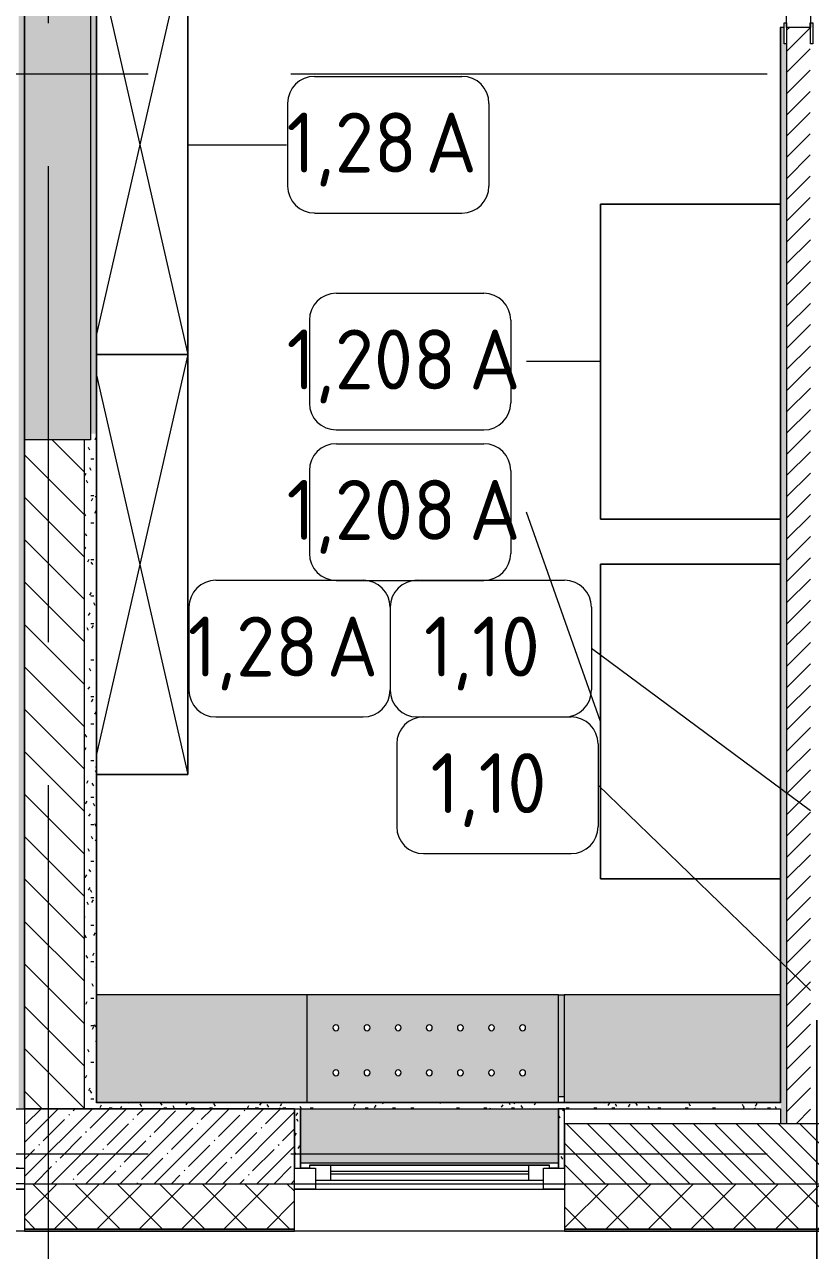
# Model space of a CAD drawing. Header units: millimetres. Extents: x 957 to 67880, y -2706 to 27400.
# Drawn here: x 49600 to 52220, y -323 to 3764 of the extents above; entities that cross this region are included whole.
import ezdxf

# ---------------------------------------------------------------- set-up
doc = ezdxf.new("R2010")
doc.units = ezdxf.units.MM
doc.linetypes.add('Осевая', pattern=[3175, 635, -476.25, 1587.5, -476.25])
for name, color, linetype, lineweight in [('A-ANNO-DIMS', 7, 'Continuous', 9), ('A-ANNO-DIMS-100', 7, 'Continuous', 9), ('A-GLAZ', 7, 'Continuous', 9), ('A-GLAZ-1', 7, 'Continuous', 13), ('A-WALL', 7, 'Continuous', 9), ('I-FURN-IDEN', 7, 'Continuous', 9), ('I-WALL', 7, 'Continuous', 9), ('S-COLS', 7, 'Continuous', 9), ('Знаки', 7, 'Continuous', 9), ('Оси', 7, 'Continuous', 9), ('Оси-2', 7, 'Осевая', 9)]:
    doc.layers.add(name, color=color, linetype=linetype, lineweight=lineweight)
for name, color, linetype, lineweight, true_color in [('A-DOOR-1', 7, 'Continuous', 9, 0xc0c0c0), ('A-DOOR-FRAM-1', 7, 'Continuous', 9, 0xc0c0c0), ('A-WALL-1', 9, 'Continuous', 9, 0x808080), ('A-WALL-FNSH-1', 9, 'Continuous', 9, 0x808080), ('I-FURN-1', 9, 'Continuous', 9, 0x808080)]:
    doc.layers.add(name, color=color, linetype=linetype, lineweight=lineweight, true_color=true_color)
doc.styles.add('GOST Common_4', font='GOST_Common.ttf', dxfattribs={"height": 200})
doc.styles.add('ISOCPEUR_3', font='isocpeur.ttf', dxfattribs={"width": 0.9, "height": 200})
doc.dimstyles.new('ISO-2_0_0_9К_Средний_округл2', dxfattribs={"dimscale": 304.8, "dimtxt": 199.196235, "dimasz": 0.492126, "dimexe": 0.393701, "dimexo": 0, "dimgap": 0, "dimtad": 1, "dimdec": 0, "dimrnd": 10, "dimzin": 0, "dimdsep": 46, "dimtxsty": 'ISOCPEUR_3', "dimblk1": 'OBLIQUE', "dimblk2": 'OBLIQUE', "dimsah": 1, "dimcen": 0.09, "dimdle": 0.393701, "dimazin": 0, "dimtfac": 1, "dimtdec": 4, "dimtix": 1, "dimtmove": 0, "dimatfit": 3, "dimfxl": 1, "dimtvp": 1, "dimtolj": 1, "dimtzin": 0, "dimarcsym": 2})
pattern_1 = [(45, (-57529.54, 0), (-57.024626, 57.024626), []), (45, (-57472.52, 0), (-57.024626, 57.024626), [100.806, -20.161, 3.353, -16.808])]
pattern_2 = [(0, (-57529.542, 0), (121.92, 30.48), [10.058, -81.382, 10.058, -81.382, -487.68]), (0, (-57529.542, 0), (121.92, 30.48), [-182.88, 10.058, -172.822, 10.058, -81.382, -213.36]), (0, (-57529.542, 0), (121.92, 30.48), [-457.2, 10.058, -50.902, 10.058, -142.342]), (120, (-57483.822, 15.24), (-87.356454, 90.345817), [10.058, -81.382, 10.058, -81.382, -487.68]), (120, (-57483.822, 15.24), (-87.356454, 90.345817), [-182.88, 10.058, -172.822, 10.058, -81.382, -213.36]), (120, (-57483.822, 15.24), (-87.356454, 90.345817), [-457.2, 10.058, -50.902, 10.058, -142.342]), (240, (-57468.582, 76.2), (-34.563546, -120.825817), [10.058, -81.382, 10.058, -81.382, -487.68]), (240, (-57468.582, 76.2), (-34.563546, -120.825817), [-182.88, 10.058, -172.822, 10.058, -81.382, -213.36]), (240, (-57468.582, 76.2), (-34.563546, -120.825817), [-457.2, 10.058, -50.902, 10.058, -142.342])]

# ---------------------------------------------------------------- blocks, each defined once
blk = doc.blocks.new('120_Окно_СКБ_1Ст - 120_Окно_СКБ_1Ст 900х2500_h_ с форточкой-V6-План расстановки мебели и оборудования 3 этажа в осях 23-33')
at = {"layer": 'A-GLAZ'}
for p, q in [((450, -57), (-450, -57)), ((-330, -107), (330, -107)), ((330, -117), (-330, -117)), ((-430, -127), (-400, -127)), ((400, -127), (430, -127))]:
    blk.add_line(p, q, dxfattribs=at)
at = {"layer": 'A-GLAZ-1'}
for p, q in [((-450, -127), (-450, -57)), ((-450, -57), (-380, -57)), ((-380, -57), (-380, -127)), ((380, -127), (380, -57)), ((380, -57), (450, -57)), ((450, -57), (450, -127)), ((380, -87), (-380, -87)), ((-380, -87), (-380, -127)), ((-330, -137), (-330, -87)), ((330, -137), (330, -87)), ((380, -127), (380, -87)), ((-380, -127), (-450, -127)), ((-380, -127), (-400, -127)), ((-400, -127), (-400, -137)), ((-400, -137), (400, -137)), ((400, -137), (-400, -137)), ((450, -127), (380, -127)), ((400, -127), (380, -127)), ((400, -137), (400, -127))]:
    blk.add_line(p, q, dxfattribs=at)
blk = doc.blocks.new('Шкаф параметрический - 1_28А-25589861-План расстановки мебели и оборудования 3 этажа в осях 23-33')
at = {"layer": 'I-FURN-1'}
for p, q in [((0, 320), (1331.6, 15.6)), ((1400, 320), (0, 320)), ((0, 320), (0, 15.6)), ((0, 15.6), (0, 320)), ((0, 320), (1400, 320)), ((68.4, 15.6), (1400, 320)), ((1400, 15.6), (1400, 320)), ((1400, 320), (1400, 15.6))]:
    blk.add_line(p, q, dxfattribs=at)
blk = doc.blocks.new('Шкаф параметрический - 1_28А-V73-План расстановки мебели и оборудования 3 этажа в осях 23-33')
at = {"layer": 'I-FURN-1'}
for p, q in [((0, 320), (1331.6, 15.6)), ((1400, 320), (0, 320)), ((0, 320), (0, 15.6)), ((0, 15.6), (0, 320)), ((0, 320), (1400, 320)), ((68.4, 15.6), (1400, 320)), ((1400, 15.6), (1400, 320)), ((1400, 320), (1400, 15.6))]:
    blk.add_line(p, q, dxfattribs=at)
blk = doc.blocks.new('Зашивка без перфорации М3_2_1 - М3_2_4-V258-План расстановки мебели и оборудования 3 этажа в осях 23-33')
at = {"layer": 'Знаки'}
blk.add_hatch(color=256, dxfattribs=at).paths.add_polyline_path([(213.8, 180), (-411, 180), (-410.4, -179.9), (310.2, -179.9), (310.2, 180)])
for p, q in [((310.2, 180), (-411, 180)), ((310.2, -179.9), (310.2, 180)), ((-411, -179.9), (310.2, -179.9))]:
    blk.add_line(p, q, dxfattribs=at)
blk = doc.blocks.new('Зашивка радиатора_ с перфорацией М1_1 - Зашивка радиатора_ с перфорацией М1_1-V259-План расстановки мебели и оборудования 3 этажа в осях 23-33')
at = {"layer": 'Знаки'}
blk.add_hatch(color=256, dxfattribs=at).paths.add_polyline_path([(409.2, 380), (-430, 380), (-430, 200), (430, 200), (430, 380)])
h = blk.add_hatch(color=256, dxfattribs=at)
h.paths.add_polyline_path([(-68.1, 180), (-430, 180), (-430, -179.9), (407.4, -179.9), (407.4, 180), (91, 180)])
h.paths.add_polyline_path([(312.2, 90.4), (317.2, 89), (320.9, 85.4), (322.2, 80.4), (320.9, 75.4), (317, 71.6), (312.2, 70.4), (307.2, 71.7), (303.6, 75.4), (302.2, 80.4), (303.8, 85.7), (307.2, 89), (309.7, 90)])
h.paths.add_polyline_path([(-206.5, 90.4), (-201.2, 88.8), (-197.8, 85.4), (-196.5, 80.4), (-197.8, 75.4), (-201.5, 71.7), (-206.5, 70.4), (-211.5, 71.7), (-215.2, 75.4), (-216.5, 80.4), (-215.2, 85.4), (-211.5, 89), (-209.1, 90)])
h.paths.add_polyline_path([(208.5, 90.4), (213.5, 89), (217.2, 85.4), (218.5, 80.4), (217.2, 75.4), (213.5, 71.7), (208.5, 70.4), (203.5, 71.7), (199.8, 75.4), (198.5, 80.4), (199.8, 85.4), (203.5, 89), (205.9, 90)])
h.paths.add_polyline_path([(-102.8, 90.4), (-97.4, 88.8), (-94.1, 85.4), (-92.8, 80.4), (-94.1, 75.4), (-97.8, 71.7), (-102.8, 70.4), (-107.8, 71.7), (-111.4, 75.4), (-112.8, 80.4), (-111.4, 85.4), (-107.8, 89), (-105.3, 90)])
h.paths.add_polyline_path([(-310.3, 90.4), (-304.9, 88.8), (-301.6, 85.4), (-300.3, 80.4), (-301.6, 75.4), (-305.3, 71.7), (-310.3, 70.4), (-315.3, 71.7), (-318.9, 75.4), (-320.3, 80.4), (-318.9, 85.4), (-315.3, 89), (-312.8, 90)])
h.paths.add_polyline_path([(1, 90.4), (6.3, 88.8), (9.7, 85.4), (11, 80.4), (9.7, 75.4), (6, 71.7), (1, 70.4), (-4, 71.7), (-7.7, 75.4), (-9, 80.4), (-7.7, 85.4), (-4, 89), (-1.6, 90)])
h.paths.add_polyline_path([(104.7, 90.4), (109.7, 89), (113.4, 85.4), (114.7, 80.4), (113.4, 75.4), (109.7, 71.7), (104.7, 70.4), (99.7, 71.7), (96.1, 75.4), (94.7, 80.4), (96.1, 85.4), (99.7, 89), (102.2, 90)])
h.paths.add_polyline_path([(208.5, -59.6), (213.5, -61), (217.2, -64.6), (218.5, -69.6), (217.2, -74.6), (213.5, -78.3), (208.5, -79.6), (203.5, -78.3), (199.8, -74.6), (198.5, -69.6), (199.8, -64.6), (203.5, -61), (205.9, -60)])
h.paths.add_polyline_path([(312.2, -59.6), (317.2, -61), (320.9, -64.6), (322.2, -69.6), (320.9, -74.6), (317.2, -78.3), (312.2, -79.6), (307.2, -78.3), (303.3, -74), (302.2, -69.6), (303.6, -64.6), (307.2, -61), (309.7, -60)])
h.paths.add_polyline_path([(-310.3, -59.6), (-305.3, -61), (-301.6, -64.6), (-300.3, -69.6), (-301.6, -74.6), (-305.3, -78.3), (-310.3, -79.6), (-315.3, -78.3), (-318.9, -74.6), (-320.3, -69.6), (-318.9, -64.6), (-315.3, -61), (-312.8, -60)])
h.paths.add_polyline_path([(1, -59.6), (6, -61), (9.7, -64.6), (11, -69.6), (9.7, -74.6), (6, -78.3), (1, -79.6), (-4, -78.3), (-7.7, -74.6), (-9, -69.6), (-7.7, -64.6), (-4, -61), (-1.6, -60)])
h.paths.add_polyline_path([(-206.5, -59.6), (-201.5, -61), (-197.8, -64.6), (-196.5, -69.6), (-197.8, -74.6), (-201.5, -78.3), (-206.5, -79.6), (-211.5, -78.3), (-215.2, -74.6), (-216.5, -69.6), (-215.2, -64.6), (-211.5, -61), (-209.1, -60)])
h.paths.add_polyline_path([(104.7, -59.6), (109.7, -61), (113.4, -64.6), (114.7, -69.6), (113.4, -74.6), (109.7, -78.3), (104.7, -79.6), (99.7, -78.3), (96.1, -74.6), (94.7, -69.6), (96.1, -64.6), (99.7, -61), (102.2, -60)])
h.paths.add_polyline_path([(-102.8, -59.6), (-97.8, -61), (-94.1, -64.6), (-92.8, -69.6), (-94.1, -74.6), (-97.8, -78.3), (-102.8, -79.6), (-107.8, -78.3), (-111.4, -74.6), (-112.8, -69.6), (-111.4, -64.6), (-107.8, -61), (-105.3, -60)])
for p, q in [((430, 380), (-430, 380)), ((-430, 180), (-430, -179.9)), ((-430, -179.9), (407.4, -179.9))]:
    blk.add_line(p, q, dxfattribs=at)
for centre, start, end in [((-310.3, 80.4), 0, 180), ((-206.5, 80.4), 0, 180), ((-102.8, 80.4), 0, 180), ((1, 80.4), 0, 180), ((104.7, 80.4), 0, 180), ((208.5, 80.4), 0, 180), ((312.2, 80.4), 0, 180), ((-310.3, 80.4), 180, 0), ((-206.5, 80.4), 180, 360), ((-102.8, 80.4), 180, 0), ((1, 80.4), 180, 0), ((104.7, 80.4), 180, 360), ((208.5, 80.4), 180, 0), ((312.2, 80.4), 180, 0), ((-310.3, -69.6), 0, 180), ((-310.3, -69.6), 180, 0), ((-206.5, -69.6), 0, 180), ((-206.5, -69.6), 180, 0), ((-102.8, -69.6), 0, 180), ((-102.8, -69.6), 180, 0), ((1, -69.6), 0, 180), ((1, -69.6), 180, 0), ((104.7, -69.6), 0, 180), ((104.7, -69.6), 180, 0), ((208.5, -69.6), 0, 180), ((208.5, -69.6), 180, 0), ((312.2, -69.6), 0, 180), ((312.2, -69.6), 180, 0)]:
    blk.add_arc(centre, 10, start, end, dxfattribs=at)
blk = doc.blocks.new('Зашивка без перфорации М3 - М3_8-30988392-План расстановки мебели и оборудования 3 этажа в осях 23-33')
at = {"layer": 'Знаки'}
blk.add_hatch(color=256, dxfattribs=at).paths.add_polyline_path([(271.6, 180), (-430, 180), (-430, -179.9), (272.6, -179.9), (272.6, 180)])
for p, q in [((-430, 180), (-430, -179.9)), ((-430, -179.9), (272.6, -179.9))]:
    blk.add_line(p, q, dxfattribs=at)
blk = doc.blocks.new('Зашивка_ опоясывающая панель - Зашивка_ опоясывающая панель Т2_1-V266-План расстановки мебели и оборудования 3 этажа в осях 23-33')
at = {"layer": 'Знаки'}
blk.add_hatch(color=256, dxfattribs=at).paths.add_polyline_path([(-409.3, -160), (-409.1, 179.9), (-428.1, 179.9), (-428.1, -160)])
for p, q in [((-430, 180), (-406, 180)), ((-428.1, -160), (-409.3, -160))]:
    blk.add_line(p, q, dxfattribs=at)
blk = doc.blocks.new('110_Дверь_СКБ_2Ст - Д-5_п_ Из игровой в коридор-32351726-План расстановки мебели и оборудования 3 этажа в осях 23-33')
at = {"layer": 'A-DOOR-1'}
for p, q in [((-637.5, -40), (-587.5, -40)), ((-637.5, -440), (-637.5, -40)), ((-587.5, -40), (-587.5, -440)), ((612.5, -40), (662.5, -40)), ((612.5, -940), (612.5, -40)), ((662.5, -40), (662.5, -940)), ((-587.5, -440), (-637.5, -440)), ((662.5, -940), (612.5, -940))]:
    blk.add_line(p, q, dxfattribs=at)
for centre, radius, start, end in [((-637.5, -40), 400, 270, 0), ((662.5, -40), 900, 180, 270)]:
    blk.add_arc(centre, radius, start, end, dxfattribs=at)
at = {"layer": 'A-DOOR-FRAM-1'}
for p, q in [((-742.5, 48), (-672.5, 48)), ((-742.5, 40), (-742.5, 48)), ((-672.5, 48), (-672.5, 40)), ((697.5, 40), (697.5, 48)), ((697.5, 48), (767.5, 48)), ((767.5, 48), (767.5, 40)), ((-672.5, 40), (-742.5, 40)), ((-687.5, 40), (-627.5, 40)), ((-687.5, -40), (-687.5, 40)), ((-687.5, 40), (-672.5, 40)), ((-687.5, 39), (-687.5, 40)), ((-672.5, 39), (-687.5, 39)), ((-672.5, 40), (-672.5, 39)), ((-637.5, 10), (-637.5, -40)), ((-627.5, 10), (-637.5, 10)), ((-627.5, 40), (-627.5, 10)), ((652.5, 40), (712.5, 40)), ((652.5, 10), (652.5, 40)), ((662.5, 10), (652.5, 10)), ((662.5, -40), (662.5, 10)), ((697.5, 39), (697.5, 40)), ((697.5, 40), (712.5, 40)), ((767.5, 40), (697.5, 40)), ((712.5, 39), (697.5, 39)), ((712.5, 40), (712.5, -40)), ((712.5, 40), (712.5, 39)), ((-742.5, -40), (-672.5, -40)), ((-742.5, -48), (-742.5, -40)), ((-637.5, -40), (-687.5, -40)), ((-672.5, -40), (-672.5, -48)), ((712.5, -40), (662.5, -40)), ((697.5, -48), (697.5, -40)), ((697.5, -40), (767.5, -40)), ((767.5, -40), (767.5, -48)), ((-672.5, -48), (-742.5, -48)), ((767.5, -48), (697.5, -48))]:
    blk.add_line(p, q, dxfattribs=at)
blk = doc.blocks.new('Марка_Мебель - В прямоуг_Balcon_Марка-25523697-План расстановки мебели и оборудования 3 этажа в осях 23-33')
at = {"layer": 'I-FURN-IDEN'}
for p, q in [((-2.455, 2.278), (2.455, 2.278)), ((-3.355, 1.378), (-3.355, -1.384)), ((3.355, 1.378), (3.355, -1.378)), ((-2.461, -2.278), (2.455, -2.278))]:
    blk.add_line(p, q, dxfattribs=at)
for centre, radius, start, end in [((-2.455, 1.378), 0.9, 90, 180), ((2.455, 1.378), 0.9, 0, 90), ((-2.461, -1.384), 0.893, 180, 270), ((2.455, -1.378), 0.9, 270, 0)]:
    blk.add_arc(centre, radius, start, end, dxfattribs=at)
blk = doc.blocks.new('DIMBLOCK24-План расстановки мебели и оборудования 3 этажа в осях 23-33')
at = {"layer": 'A-ANNO-DIMS-100'}
for p, q in [((52241.5, 445), (52241.5, -824.2)), ((52241.5, -704.2), (52241.5, 445)), ((53200.5, -308), (53200.5, -824.2)), ((53200.5, -704.2), (53200.5, -308)), ((52121.5, -704.2), (53200.5, -704.2))]:
    blk.add_line(p, q, dxfattribs=at)
at = {"layer": 'A-ANNO-DIMS-100', "lineweight": 20}
for p, q in [((52241.5, -704.2), (52316.5, -629.2)), ((53200.5, -704.2), (53275.5, -629.2)), ((52241.5, -704.2), (52166.5, -779.2)), ((53200.5, -704.2), (53125.5, -779.2))]:
    blk.add_line(p, q, dxfattribs=at)
at = {"layer": 'A-ANNO-DIMS-100', "color": 0, "insert": (52531.3, -442.9), "char_height": 200, "width": 455.087, "attachment_point": 1, "line_spacing_factor": 1.149209, "style": 'ISOCPEUR_3'}
blk.add_mtext('960', dxfattribs=at)
blk = doc.blocks.new('_Oblique')
at = {"color": 0, "linetype": 'ByBlock', "lineweight": -2}
blk.add_line((-0.5, -0.5), (0.5, 0.5), dxfattribs=at)

msp = doc.modelspace()

# ---------------------------------------------------------------- hatches: boundary and pattern name
at = {"layer": 'A-WALL'}
h = msp.add_hatch(dxfattribs=at)
h.set_pattern_fill('FP_2', color=256, style=0, pattern_type=2)
h.set_pattern_definition([(135, (-57529.54, 0), (-35.35534, -35.35534), [])])
h.paths.add_polyline_path([(63600.5, -100), (63900.5, -100), (63900.5, 100), (63600.5, 100), (63600.5, -64.3)])
h.paths.add_polyline_path([(61760.5, -100), (61800.5, -100), (61800.5, 100), (61300.5, 99.1), (61300.5, -100), (61358.3, -100)])
h.paths.add_polyline_path([(53722.8, -100), (54100.5, -100), (54100.5, 100), (53200.5, 100), (53200.5, -100)])
h.paths.add_polyline_path([(55900.5, -100), (56150.5, -100), (56150.5, 100), (55900.5, 100), (55900.5, -84)])
h.paths.add_polyline_path([(58450.5, -100), (59500.5, -100), (59500.5, 100), (58450.5, 100), (58450.5, 2.5)])
h.paths.add_polyline_path([(52241.5, -100), (52300.5, -100), (52300.5, 100), (51400.5, 100), (51400.5, -100), (52120.5, -100)])
h.paths.add_polyline_path([(48700.5, -100), (48700.5, 100), (47650.5, 100), (47650.5, -100), (48632.4, -100)])
h.paths.add_polyline_path([(45350.5, -100), (45350.5, 100), (45100.5, 100), (45100.5, -100), (45121.5, -100)])
h.paths.add_polyline_path([(34633.9, -100), (35200.5, -100), (35200.5, 100), (34400.5, 100), (34400.5, -100)])
h.paths.add_polyline_path([(37000.5, -100), (37250.5, -100), (37250.5, 100), (37000.5, 100), (37000.5, -77.1)])
h.paths.add_polyline_path([(40360.6, -100), (40600.5, -100), (40600.5, 100), (39550.5, 100), (39550.5, -100), (39724.3, -100)])
h.paths.add_polyline_path([(44040.5, -100), (44200.5, -100), (44200.5, 100), (43300.5, 100), (43300.5, -100), (43542.1, -100)])
h = msp.add_hatch(dxfattribs=at)
h.set_pattern_fill('FP_1', color=256, style=0, pattern_type=2)
h.set_pattern_definition([(45, (-57529.54, 0), (-70.71068, 70.71068), []), (135, (-57529.54, 0), (-70.71068, -70.71068), [])])
h.paths.add_polyline_path([(67550.5, -250), (67550.5, -100), (66200.5, -100), (66200.5, -250), (67547.6, -250)])
h.paths.add_polyline_path([(63900.5, -250), (63900.5, -100), (62700.5, -100), (62700.5, -250), (63600.5, -250)])
h.paths.add_polyline_path([(61358.3, -250), (61800.5, -250), (61800.5, -100), (60400.5, -100), (60400.5, -250), (61300.5, -250)])
h.paths.add_polyline_path([(59500.5, -250), (59500.5, -100), (58450.5, -100), (58450.5, -250), (59449.4, -250)])
h.paths.add_polyline_path([(55900.5, -250), (56150.5, -250), (56150.5, -100), (55000.5, -100), (55000.5, -250), (55631.6, -250)])
h.paths.add_polyline_path([(53200.5, -250), (54100.5, -250), (54100.5, -100), (53200.5, -100)])
h.paths.add_polyline_path([(51400.5, -250), (52300.5, -250), (52300.5, -100), (51400.5, -100)])
h.paths.add_polyline_path([(50500.5, -250), (50500.5, -100), (49600.5, -100), (49600.5, -250), (49905, -250)])
h.paths.add_polyline_path([(47650.5, -250), (48700.5, -250), (48700.5, -100), (47650.5, -100)])
h.paths.add_polyline_path([(43542.1, -250), (45350.5, -250), (45350.5, -100), (43300.5, -100), (43300.5, -250)])
h.paths.add_polyline_path([(42269.5, -250), (42400.5, -250), (42400.5, -100), (41500.5, -100), (41500.5, -250), (41633.2, -250)])
h.paths.add_polyline_path([(39724.3, -250), (40600.5, -250), (40600.5, -100), (39550.5, -100), (39550.5, -250)])
h.paths.add_polyline_path([(37179.1, -250), (37250.5, -250), (37250.5, -100), (36100.5, -100), (36100.5, -250), (37047.9, -250)])
h.paths.add_polyline_path([(32098.5, -250), (33500.5, -250), (33500.5, -100), (31680.5, -100), (31680.5, -250), (32088.8, -250)])
h.paths.add_polyline_path([(34633.9, -250), (35200.5, -250), (35200.5, -100), (34400.5, -100), (34400.5, -250), (34521.5, -250)])
at = {"layer": 'I-WALL'}
h = msp.add_hatch(dxfattribs=at)
h.set_pattern_fill('FP_4', color=256, style=0, pattern_type=2)
h.set_pattern_definition(pattern_1)
h.paths.add_polyline_path([(49820.4, 2380), (49820.5, 2380), (49820.5, 10600), (49600.5, 10600), (49600.5, 2380), (49800.5, 2380)])
h = msp.add_hatch(dxfattribs=at)
h.set_pattern_fill('FP_5', color=256, style=0, pattern_type=2)
h.set_pattern_definition([(45, (-57529.54, 0), (-35.35534, 35.35534), [])])
h.paths.add_polyline_path([(52220.5, 100), (52219.5, 3755), (52140.5, 3755), (52140.5, 100)])
h.paths.add_polyline_path([(52220.5, 5155), (52220.5, 10400), (52140.5, 10400), (52140.5, 5155), (52219.5, 5155)])
h = msp.add_hatch(dxfattribs=at)
h.set_pattern_fill('FP_35', color=256, style=0, pattern_type=2)
h.set_pattern_definition(pattern_2)
h.paths.add_polyline_path([(49600.5, 150), (49600.5, 10380), (49580.5, 10380), (49580.5, 150), (49586.8, 150)])
h = msp.add_hatch(dxfattribs=at)
h.set_pattern_fill('FP_35', color=256, style=0, pattern_type=2)
h.set_pattern_definition(pattern_2)
h.paths.add_polyline_path([(49840.5, 2400), (49840.5, 10380), (49820.5, 10380), (49820.5, 2400), (49824.8, 2400)])
h = msp.add_hatch(dxfattribs=at)
h.set_pattern_fill('FP_35', color=256, style=0, pattern_type=2)
h.set_pattern_definition(pattern_2)
h.paths.add_polyline_path([(52120.5, 100), (52140.5, 100), (52140.2, 3700), (52132.5, 3700), (52132.5, 3755), (52120.5, 3755), (52120.5, 125)])
h.paths.add_polyline_path([(52132.5, 5155), (52132.5, 5210), (52140.5, 5210), (52140.5, 10380), (52120.5, 10379), (52120.5, 5155)])
h = msp.add_hatch(dxfattribs=at)
h.set_pattern_fill('FP_3', color=256, style=0, pattern_type=2)
h.set_pattern_definition([(135, (-57529.54, 0), (-70.71068, -70.71068), [])])
h.paths.add_polyline_path([(49800.5, 150), (49800.5, 2380), (49600.5, 2380), (49600.5, 150)])
h = msp.add_hatch(dxfattribs=at)
h.set_pattern_fill('FP_35', color=256, style=0, pattern_type=2)
h.set_pattern_definition(pattern_2)
h.paths.add_polyline_path([(49802.8, 150), (49840.5, 150), (49840.5, 2380), (49800.5, 2380), (49800.5, 150)])
h = msp.add_hatch(dxfattribs=at)
h.set_pattern_fill('FP_35', color=256, style=0, pattern_type=2)
h.set_pattern_definition(pattern_2)
h.paths.add_polyline_path([(49820.5, 2380), (49840.5, 2380), (49840.5, 2400), (49820.5, 2400)])
h = msp.add_hatch(dxfattribs=at)
h.set_pattern_fill('FP_35', color=256, style=0, pattern_type=2)
h.set_pattern_definition(pattern_2)
h.paths.add_polyline_path([(52120.5, 150), (52119.5, 170), (49840.5, 170), (49840.8, 150), (52120.3, 150)])
h = msp.add_hatch(dxfattribs=at)
h.set_pattern_fill('FP_35', color=256, style=0, pattern_type=2)
h.set_pattern_definition(pattern_2)
h.paths.add_polyline_path([(50520.5, -48), (50520.5, 150), (50500.5, 150), (50500.5, -48)])
h = msp.add_hatch(dxfattribs=at)
h.set_pattern_fill('FP_35', color=256, style=0, pattern_type=2)
h.set_pattern_definition(pattern_2)
h.paths.add_polyline_path([(51380.5, -48), (51400.5, -48), (51400.5, 149.8), (51380.5, 149.8), (51380.5, 91.4)])
at = {"layer": 'S-COLS'}
h = msp.add_hatch(dxfattribs=at)
h.set_pattern_fill('FP_4', color=256, style=0, pattern_type=2)
h.set_pattern_definition(pattern_1)
h.paths.add_polyline_path([(49905, -100), (50500.5, -100), (50500.5, 150), (49600.5, 150), (49600.5, -100)])

# ---------------------------------------------------------------- linework, layer by layer
at = {"layer": 'A-WALL'}
for p, q in [((49600.5, 10600), (49600.5, 2380)), ((49820.5, 10600), (49820.5, 2380)), ((49600.5, 150), (49600.5, 10380)), ((49840.5, 2380), (49840.5, 10380)), ((52120.5, 3755), (52120.5, 170)), ((52140.5, 3700), (52140.5, 100)), ((49820.5, 2380), (49600.5, 2380)), ((49800.5, 150), (49800.5, 2380)), ((52120.5, 170), (49840.5, 170)), ((49600.5, -100), (54100.5, -100)), ((51400.5, -100), (52300.5, -100)), ((49600.5, -258), (48700.5, -258)), ((49600.5, -250), (50500.5, -250)), ((49600.5, -253), (50500.5, -253)), ((51400.5, -258), (50500.5, -258)), ((51400.5, -250), (52300.5, -250)), ((51400.5, -253), (52300.5, -253))]:
    msp.add_line(p, q, dxfattribs=at)
at = {"layer": 'A-WALL-1'}
for p, q in [((52132.5, 3755), (52120.5, 3755)), ((49600.5, 2380), (49600.5, 150)), ((49840.5, 170), (49840.5, 2380)), ((45100.5, 150), (49600.5, 150)), ((49600.5, 150), (52120.5, 150)), ((50500.5, 150), (50500.5, -48)), ((50520.5, -48), (50520.5, 150)), ((51400.5, 149.8), (51380.5, 149.8)), ((51380.5, 149.8), (51380.5, -48)), ((51400.5, -48), (51400.5, 149.8)), ((52120.5, 150), (52120.5, 100)), ((52300.5, 100), (51400.5, 100)), ((51400.5, 100), (51400.5, -250)), ((50500.5, -48), (50520.5, -48)), ((51380.5, -48), (51400.5, -48)), ((49600.5, -100), (49600.5, -250)), ((50500.5, -250), (50500.5, -100))]:
    msp.add_line(p, q, dxfattribs=at)
at = {"layer": 'A-WALL-FNSH-1'}
for p, q in [((49841.5, 171), (49841.5, 10379)), ((52120.5, 3755), (52119.5, 3755)), ((52119.5, 3755), (52119.5, 171)), ((49840.5, 2380), (49840.5, 170)), ((52119.5, 171), (49841.5, 171)), ((50521.5, -48), (50521.5, 150)), ((51380.5, 149.8), (51379.5, 149.8)), ((51379.5, 149.8), (51379.5, -48)), ((50520.5, -48), (50521.5, -48)), ((51379.5, -48), (51380.5, -48)), ((49600.5, -250), (49600.5, -258)), ((49600.5, -258), (50500.5, -258)), ((50500.5, -258), (50500.5, -250)), ((51400.5, -250), (51400.5, -258)), ((51400.5, -258), (52300.5, -258))]:
    msp.add_line(p, q, dxfattribs=at)
at = {"layer": 'I-FURN-1'}
for p, q in [((52119.9, 3165.8), (51519.9, 3165.8)), ((51519.9, 3165.8), (51519.9, 2115.8)), ((51519.9, 2115.8), (51519.9, 3165.8)), ((51519.9, 3165.8), (52119.9, 3165.8)), ((52119.9, 2115.8), (52119.9, 3165.8)), ((52119.9, 3165.8), (52119.9, 2115.8)), ((51519.9, 2115.8), (52119.9, 2115.8)), ((52119.9, 2115.8), (51519.9, 2115.8)), ((52119.9, 1965.8), (51519.9, 1965.8)), ((51519.9, 1965.8), (51519.9, 915.8)), ((51519.9, 915.8), (51519.9, 1965.8)), ((51519.9, 1965.8), (52119.9, 1965.8)), ((52119.9, 915.8), (52119.9, 1965.8)), ((52119.9, 1965.8), (52119.9, 915.8)), ((51519.9, 915.8), (52119.9, 915.8)), ((52119.9, 915.8), (51519.9, 915.8))]:
    msp.add_line(p, q, dxfattribs=at)
at = {"layer": 'I-FURN-IDEN'}
for p, q in [((50144.8, 3363.8), (50473.9, 3363.8)), ((51519.9, 2640.8), (51273.9, 2640.8)), ((51519.9, 1440.8), (51273.9, 2139.2)), ((50144.8, 1963.8), (50144.8, 1683.7)), ((52219.9, 1143.5), (51490.2, 1683.7)), ((52219.9, 543.5), (51512.1, 1228.2))]:
    msp.add_line(p, q, dxfattribs=at)
at = {"layer": 'I-WALL'}
msp.add_line((49600.5, -100), (48700.5, -100), dxfattribs=at)
at = {"layer": 'S-COLS'}
for p, q in [((50500.5, 150), (49600.5, 150)), ((49600.5, 150), (49600.5, -100)), ((50500.5, -100), (50500.5, 150)), ((49600.5, -100), (50500.5, -100))]:
    msp.add_line(p, q, dxfattribs=at)
at = {"layer": 'Оси'}
msp.add_line((49680.5, -1906.3), (49680.5, 593.7), dxfattribs=at)
at = {"layer": 'Оси-2'}
for p, q in [((49680.5, 593.7), (49680.5, 19528.3)), ((27152.2, 3600), (65200.5, 3600)), ((27152.2, 0), (65200.5, 0))]:
    msp.add_line(p, q, dxfattribs=at)

# ---------------------------------------------------------------- block references
at = {"layer": 'A-DOOR-1', "rotation": 269.9999999999999}
msp.add_blockref('110_Дверь_СКБ_2Ст - Д-5_п_ Из игровой в коридор-32351726-План расстановки мебели и оборудования 3 этажа в осях 23-33', (52180.5, 4467.5), dxfattribs=at)
at = {"layer": 'A-GLAZ', "rotation": 180}
for p in [(49150.5, -175), (50950.5, -175)]:
    msp.add_blockref('120_Окно_СКБ_1Ст - 120_Окно_СКБ_1Ст 900х2500_h_ с форточкой-V6-План расстановки мебели и оборудования 3 этажа в осях 23-33', p, dxfattribs=at)
at = {"layer": 'I-FURN-1', "rotation": 269.9999999999994}
for name, p in [('Шкаф параметрический - 1_28А-V73-План расстановки мебели и оборудования 3 этажа в осях 23-33', (49824.8, 4063.8)), ('Шкаф параметрический - 1_28А-25589861-План расстановки мебели и оборудования 3 этажа в осях 23-33', (49824.8, 2663.8))]:
    msp.add_blockref(name, p, dxfattribs=at)
at = {"layer": 'I-FURN-IDEN', "xscale": 99.99999999999993, "yscale": 99.99999999999993, "zscale": 99.99999999999993}
for p in [(50812.9, 3363.8), (50885.4, 2640.8), (50885.4, 2139.2), (50483.8, 1683.7), (51154.8, 1683.7), (51176.6, 1228.2)]:
    msp.add_blockref('Марка_Мебель - В прямоуг_Balcon_Марка-25523697-План расстановки мебели и оборудования 3 этажа в осях 23-33', p, dxfattribs=at)
at = {"layer": 'Знаки', "rotation": 180}
for name, p in [('Зашивка без перфорации М3 - М3_8-30988392-План расстановки мебели и оборудования 3 этажа в осях 23-33', (50113.1, 350)), ('Зашивка радиатора_ с перфорацией М1_1 - Зашивка радиатора_ с перфорацией М1_1-V259-План расстановки мебели и оборудования 3 этажа в осях 23-33', (50950.5, 350)), ('Зашивка без перфорации М3_2_1 - М3_2_4-V258-План расстановки мебели и оборудования 3 этажа в осях 23-33', (51709.5, 350.1))]:
    msp.add_blockref(name, p, dxfattribs=at)
at = {"layer": 'Знаки'}
msp.add_blockref('Зашивка_ опоясывающая панель - Зашивка_ опоясывающая панель Т2_1-V266-План расстановки мебели и оборудования 3 этажа в осях 23-33', (51808.5, 350.1), dxfattribs=at)

# ---------------------------------------------------------------- texts
at = {"layer": 'I-FURN-IDEN', "char_height": 200, "attachment_point": 1, "style": 'GOST Common_4'}
for s, insert, width in [('1,28', (50473.9, 3470.9), 561.181), ('\\fGOST Common|b0|i0|c204|p34|;А', (50936.9, 3470.9), 224.472), ('1,208', (50473.9, 2747.8), 737.552), ('\\fGOST Common|b0|i0|c204|p34|;А', (51082.4, 2747.8), 224.472), ('1,208', (50473.9, 2246.3), 737.552), ('\\fGOST Common|b0|i0|c204|p34|;А', (51082.4, 2246.3), 224.472), ('1,28', (50144.8, 1790.8), 561.181), ('\\fGOST Common|b0|i0|c204|p34|;А', (50607.8, 1790.8), 224.472), ('1,10', (50931.8, 1790.8), 505.063), ('1,10', (50953.6, 1335.3), 505.063)]:
    msp.add_mtext(s, dxfattribs=dict(at, insert=insert, width=width))

# ---------------------------------------------------------------- dimensions: what is measured, and where the dimension line sits
at = {"layer": 'A-ANNO-DIMS'}
dim = msp.add_linear_dim(base=(53200.5, -704.2), p1=(52241.5, 445), p2=(53200.5, -308), dimstyle='ISO-2_0_0_9К_Средний_округл2', override={"dimpost": '<>', "dimfxl": 1219.298979}, dxfattribs=at)
dim.commit()
dim.dimension.update_dxf_attribs({"geometry": 'DIMBLOCK24-План расстановки мебели и оборудования 3 этажа в осях 23-33', "text_midpoint": (52721, -604.2)})

doc.saveas('drawing.dxf')
